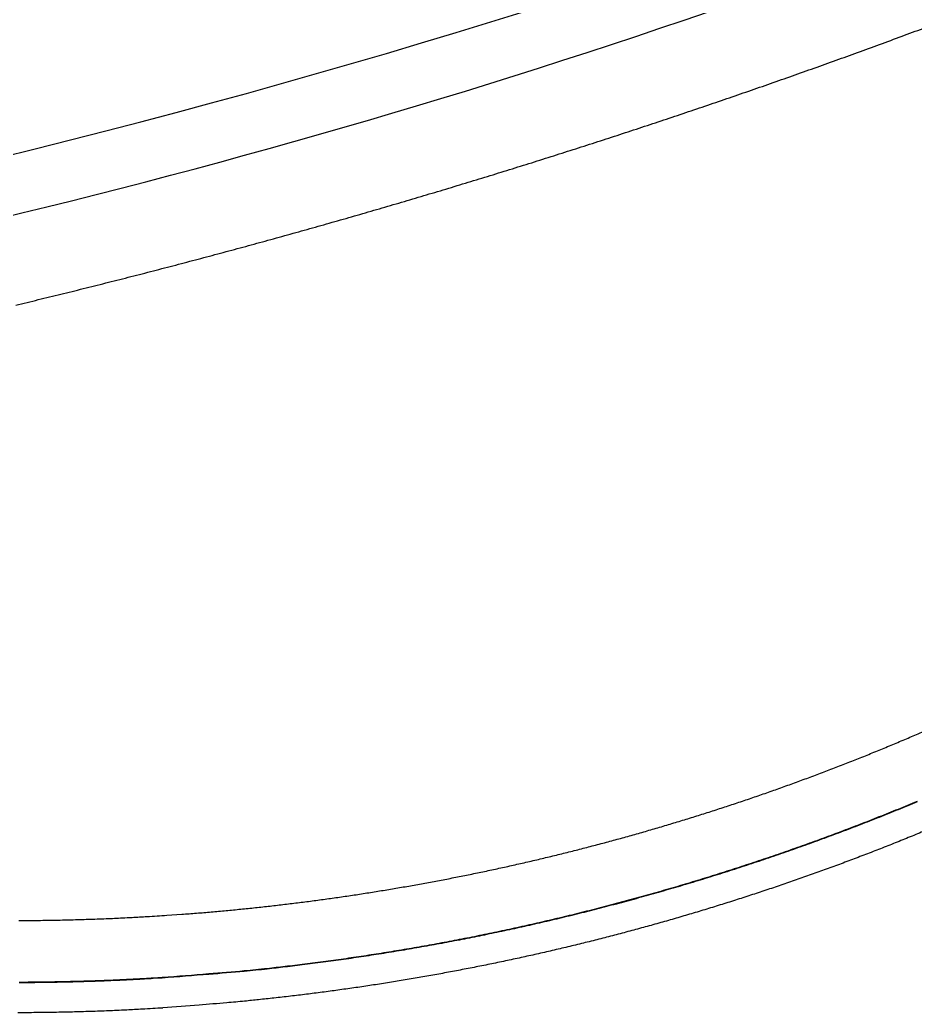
# Model space of a CAD drawing. Extents: x 528 to 612, y 649 to 778.
# Drawn here: x 591.76 to 598.51, y 678.11 to 685.6 of the extents above; entities that cross this region are included whole.
import ezdxf

# ---------------------------------------------------------------- set-up
doc = ezdxf.new("R2010")
doc.units = 0
doc.header["$MEASUREMENT"] = 0
doc.layers.add('1', color=4, linetype='Continuous')

# ---------------------------------------------------------------- blocks, each defined once
blk = doc.blocks.new('5DSFEEE')
at = {"layer": '1', "linetype": 'Continuous'}
for points in [[(-4.743, 8.6436, 0.000742), (-4.5735, 8.6845, 0.000742), (-4.404, 8.7258, 0.000742), (-4.2347, 8.7677, 0.000742), (-4.0655, 8.8101, 0.000742), (-3.8964, 8.853, 0.000742), (-3.7274, 8.8963, 0.000742), (-3.5585, 8.9402, 0.000742), (-3.3898, 8.9846, 0.000742), (-3.2212, 9.0295, 0.000742), (-3.0528, 9.0749, 0.000742), (-2.8845, 9.1208, 0.000742), (-2.7163, 9.1672, 0.000742), (-2.5482, 9.2142, 0.000742), (-2.3803, 9.2616, 0.000742), (-2.2125, 9.3095, 0.000742), (-2.0449, 9.3579, 0.000742), (-1.8774, 9.4068, 0.000742), (-1.7101, 9.4562, 0.000742), (-1.5429, 9.5061, 0.000742), (-1.3759, 9.5565, 0.000742), (-1.209, 9.6074, 0.000742), (-1.0423, 9.6588, 0.000742), (-0.8757, 9.7107, 0.000742), (-0.7093, 9.7631, 0.000742), (-0.5431, 9.816, 0.000742), (-0.377, 9.8694, 0.000742), (-0.2111, 9.9232, 0.000743), (-0.0453, 9.9776, 0.000742), (0.1202, 10.0325, 0.000742), (0.2856, 10.0878, 0.000743), (0.4509, 10.1437, 0.000744), (0.616, 10.2, 0.000742), (0.7809, 10.2569, 0.000738), (0.9456, 10.3142, 0.000744), (1.1103, 10.372, 0.000759), (1.2751, 10.4305, 0.000737), (1.4391, 10.4892, 0.000688), (1.6019, 10.548, 0.000759), (1.7672, 10.6083, 0.000905), (1.9361, 10.6706, 0.000687), (2.0947, 10.7294, 0.000236)], [(2.0492, 4.9013, -0.00217), (1.9062, 4.8423, -0.002171), (1.7627, 4.7847, -0.002173), (1.6187, 4.7283, -0.002175), (1.4742, 4.6731, -0.002177), (1.3293, 4.6193, -0.002178), (1.1839, 4.5667, -0.002178), (1.0381, 4.5154, -0.002177), (0.8918, 4.4654, -0.002174), (0.7452, 4.4167, -0.002172), (0.5981, 4.3692, -0.002171), (0.4506, 4.3231, -0.00217), (0.3028, 4.2782, -0.002168), (0.1547, 4.2346, -0.002168), (0.0061, 4.1924, -0.002167), (-0.1427, 4.1514, -0.002167), (-0.2919, 4.1118, -0.002167), (-0.4413, 4.0735, -0.002167), (-0.5911, 4.0364, -0.002168), (-0.7411, 4.0007, -0.002169), (-0.8914, 3.9663, -0.00217), (-1.0419, 3.9333, -0.002171), (-1.1927, 3.9015, -0.00217), (-1.3437, 3.8711, -0.002162), (-1.4949, 3.842, -0.002147), (-1.6463, 3.8143, -0.002167), (-1.7981, 3.7878, -0.002216), (-1.9504, 3.7627, -0.002155), (-2.1023, 3.7389, -0.002013), (-2.2535, 3.7165, -0.002225), (-2.4075, 3.6952, -0.002655), (-2.5653, 3.675, -0.002013), (-2.7137, 3.6568, -0.000686), (-2.848, 3.641, -0.002844), (-3.021, 3.6238, -0.004889), (-3.2885, 3.6011, -0.002382), (-3.6392, 3.5736, -0.00126)], [(2.0503, 4.8985, -0.00217), (1.9073, 4.8396, -0.002171), (1.7638, 4.7819, -0.002173), (1.6197, 4.7255, -0.002175), (1.4753, 4.6703, -0.002177), (1.3303, 4.6165, -0.002178), (1.1849, 4.5639, -0.002178), (1.039, 4.5126, -0.002177), (0.8927, 4.4625, -0.002174), (0.746, 4.4138, -0.002172), (0.599, 4.3663, -0.002171), (0.4515, 4.3202, -0.00217), (0.3036, 4.2753, -0.002168), (0.1554, 4.2318, -0.002168), (0.0069, 4.1895, -0.002167), (-0.142, 4.1485, -0.002167), (-0.2912, 4.1089, -0.002167), (-0.4407, 4.0705, -0.002167), (-0.5905, 4.0335, -0.002168), (-0.7405, 3.9978, -0.002169), (-0.8909, 3.9634, -0.00217), (-1.0414, 3.9304, -0.002171), (-1.1922, 3.8986, -0.00217), (-1.3433, 3.8682, -0.002162), (-1.4945, 3.8391, -0.002147), (-1.6459, 3.8113, -0.002167), (-1.7978, 3.7848, -0.002216), (-1.9501, 3.7597, -0.002155), (-2.102, 3.7359, -0.002013), (-2.2532, 3.7135, -0.002225), (-2.4072, 3.6922, -0.002656), (-2.5651, 3.672, -0.002013), (-2.7135, 3.6538, -0.000686), (-2.8478, 3.6381, -0.002844), (-3.0209, 3.6208, -0.004889), (-3.2884, 3.5981, -0.002383), (-3.6392, 3.5706, -0.00126)], [(2.0953, 4.6747, -0.001672), (1.9837, 4.629, -0.001671), (1.8718, 4.584, -0.001671), (1.7597, 4.5397, -0.001671), (1.6472, 4.4963, -0.00167), (1.5345, 4.4535, -0.00167), (1.4214, 4.4116, -0.00167), (1.3081, 4.3704, -0.00167), (1.1946, 4.3299, -0.001669), (1.0807, 4.2903, -0.00167), (0.9666, 4.2514, -0.00167), (0.8522, 4.2132, -0.00167), (0.7376, 4.1758, -0.00167), (0.6227, 4.1392, -0.00167), (0.5076, 4.1034, -0.001671), (0.3922, 4.0683, -0.001671), (0.2766, 4.034, -0.001672), (0.1608, 4.0005, -0.001672), (0.0448, 3.9678, -0.001673), (-0.0715, 3.9359, -0.001673), (-0.188, 3.9047, -0.001673), (-0.3047, 3.8743, -0.001673), (-0.4215, 3.8447, -0.001674), (-0.5386, 3.8159, -0.001674), (-0.6559, 3.7879, -0.001675), (-0.7734, 3.7607, -0.001675), (-0.891, 3.7342, -0.001676), (-1.0088, 3.7086, -0.001677), (-1.1268, 3.6838, -0.001677), (-1.245, 3.6597, -0.001678), (-1.3633, 3.6365, -0.001678), (-1.4817, 3.614, -0.001676), (-1.6003, 3.5923, -0.001676), (-1.7191, 3.5715, -0.001678), (-1.838, 3.5514, -0.001673), (-1.957, 3.5322, -0.001662), (-2.0761, 3.5137, -0.001676), (-2.1955, 3.4961, -0.001709), (-2.3151, 3.4792, -0.00166), (-2.4343, 3.4632, -0.00155), (-2.553, 3.448, -0.00171), (-2.6736, 3.4335, -0.002037), (-2.7972, 3.4196, -0.001547), (-2.9133, 3.407, -0.000531), (-3.0183, 3.396, -0.002181), (-3.1533, 3.3838, -0.003753), (-3.3615, 3.3672, -0.001835), (-3.6342, 3.3469, -0.000972)], [(-3.6044, 4.0433), (-3.4928, 4.0512, 0.001599), (-3.3813, 4.0598, 0.001602), (-3.27, 4.0691, 0.001605), (-3.1588, 4.0791, 0.001606), (-3.0478, 4.0899, 0.001607), (-2.937, 4.1013, 0.001608), (-2.8263, 4.1134, 0.001608), (-2.7158, 4.1263, 0.001609), (-2.6054, 4.1398, 0.001609), (-2.4951, 4.1541, 0.001609), (-2.3851, 4.1691, 0.001609), (-2.2751, 4.1847, 0.001609), (-2.1653, 4.2011, 0.001608), (-2.0556, 4.2182, 0.001608), (-1.9461, 4.236, 0.001607), (-1.8367, 4.2545, 0.001605), (-1.7274, 4.2737, 0.001604), (-1.6183, 4.2936, 0.001603), (-1.5093, 4.3142, 0.001601), (-1.4005, 4.3355, 0.001598), (-1.2917, 4.3575, 0.001598), (-1.1831, 4.3802, 0.001602), (-1.0746, 4.4036, 0.001604), (-0.9663, 4.4277, 0.001606), (-0.858, 4.4526, 0.001606), (-0.7499, 4.4781, 0.001605), (-0.642, 4.5043, 0.001605), (-0.5342, 4.5312, 0.001605), (-0.4266, 4.5589, 0.001604), (-0.3191, 4.5872, 0.001604), (-0.2118, 4.6162, 0.001604), (-0.1046, 4.6459, 0.001604), (0.0024, 4.6764, 0.001604), (0.1092, 4.7075, 0.001605), (0.2158, 4.7393, 0.001605), (0.3222, 4.7718, 0.001605), (0.4284, 4.805, 0.001606), (0.5345, 4.8389, 0.001606), (0.6403, 4.8735, 0.001607), (0.7459, 4.9087, 0.001608), (0.8513, 4.9447, 0.001609), (0.9565, 4.9813, 0.00161), (1.0614, 5.0186, 0.001611), (1.1662, 5.0566, 0.001612), (1.2706, 5.0953, 0.001612), (1.3749, 5.1347, 0.001612), (1.4789, 5.1748, 0.001611), (1.5827, 5.2155, 0.001609), (1.6862, 5.2569, 0.001608), (1.7894, 5.299, 0.001607), (1.8924, 5.3417, 0.001606), (1.9951, 5.3851, 0.001606), (2.0975, 5.4292, 0.001605)], [(-4.7204, 4.0043, 0.000939), (-4.6548, 4.0046, 0.000942), (-4.5892, 4.0051, 0.00094), (-4.5236, 4.0059, 0.000935), (-4.458, 4.007, 0.000944), (-4.3923, 4.0083, 0.000964), (-4.3266, 4.0098, 0.000937), (-4.2611, 4.0116, 0.000876), (-4.1959, 4.0136, 0.000967), (-4.1298, 4.0159, 0.001155), (-4.062, 4.0186, 0.000876), (-3.9984, 4.0213, 0.000299), (-3.941, 4.0238, 0.001238), (-3.8671, 4.0276, 0.002133), (-3.7534, 4.0342, 0.001042), (-3.6044, 4.0433, 0.000552)], [(-3.6392, 3.5706), (-3.7067, 3.5665, -0.000947), (-3.7742, 3.5626, -0.000948), (-3.8418, 3.5589, -0.000948), (-3.9093, 3.5555, -0.000947), (-3.9768, 3.5524, -0.000947), (-4.0443, 3.5495, -0.000946), (-4.1117, 3.5469, -0.000946), (-4.1792, 3.5445, -0.000945), (-4.2467, 3.5424, -0.000945), (-4.3141, 3.5406, -0.000944), (-4.3816, 3.539, -0.000943), (-4.4491, 3.5377, -0.000943), (-4.5165, 3.5366, -0.000942), (-4.5839, 3.5358, -0.000941), (-4.6514, 3.5352, -0.00094), (-4.7188, 3.5349, -0.00094)], [(-3.6392, 3.5736), (-3.7067, 3.5695, -0.000947), (-3.7742, 3.5656, -0.000948), (-3.8417, 3.5619, -0.000948), (-3.9092, 3.5585, -0.000947), (-3.9767, 3.5554, -0.000947), (-4.0441, 3.5525, -0.000946), (-4.1116, 3.5499, -0.000946), (-4.1791, 3.5475, -0.000945), (-4.2465, 3.5454, -0.000945), (-4.314, 3.5436, -0.000944), (-4.3814, 3.542, -0.000943), (-4.4489, 3.5407, -0.000943), (-4.5163, 3.5396, -0.000942), (-4.5837, 3.5388, -0.000941), (-4.6511, 3.5382, -0.00094), (-4.7185, 3.5379, -0.00094)], [(-4.7269, 3.3113, 0.000941), (-4.6585, 3.3116, 0.000939), (-4.5902, 3.3122, 0.000934), (-4.5219, 3.313, 0.000942), (-4.4535, 3.314, 0.000962), (-4.3851, 3.3154, 0.000935), (-4.3169, 3.3169, 0.000873), (-4.2491, 3.3187, 0.000965), (-4.1803, 3.3208, 0.001151), (-4.1098, 3.3233, 0.000874), (-4.0437, 3.3258, 0.000299), (-3.9839, 3.3282, 0.001235), (-3.9071, 3.3318, 0.002127), (-3.789, 3.3382, 0.00104), (-3.6342, 3.3469, 0.000551)]]:
    blk.add_lwpolyline(points, format="xyb", dxfattribs=at)
blk.add_arc((-18.3614, 65.5351), 57.8346, 279.46566, 291.68284, dxfattribs=at)
blk = doc.blocks.new('2010JETSETTER')
at = {"layer": '1', "color": 3, "linetype": 'Continuous'}
blk.add_lwpolyline([(63.394, 14.2087), (63.6606, 14.2744), (63.9269, 14.3413), (64.1929, 14.4093), (64.4587, 14.4785), (64.7241, 14.5488), (64.9892, 14.6202), (65.254, 14.6928), (65.5184, 14.7665), (65.7824, 14.8413), (66.0461, 14.9173), (66.3094, 14.9943), (66.5723, 15.0725), (66.8347, 15.1518), (67.0968, 15.2322), (67.3583, 15.3136)], dxfattribs=at)
at = {"layer": '1'}
blk.add_blockref('5DSFEEE', (68.2587, 4.4531), dxfattribs=at)

msp = doc.modelspace()

# ---------------------------------------------------------------- block references
at = {"layer": '1'}
msp.add_blockref('2010JETSETTER', (528.2128, 670.3522), dxfattribs=at)

doc.saveas('drawing.dxf')
